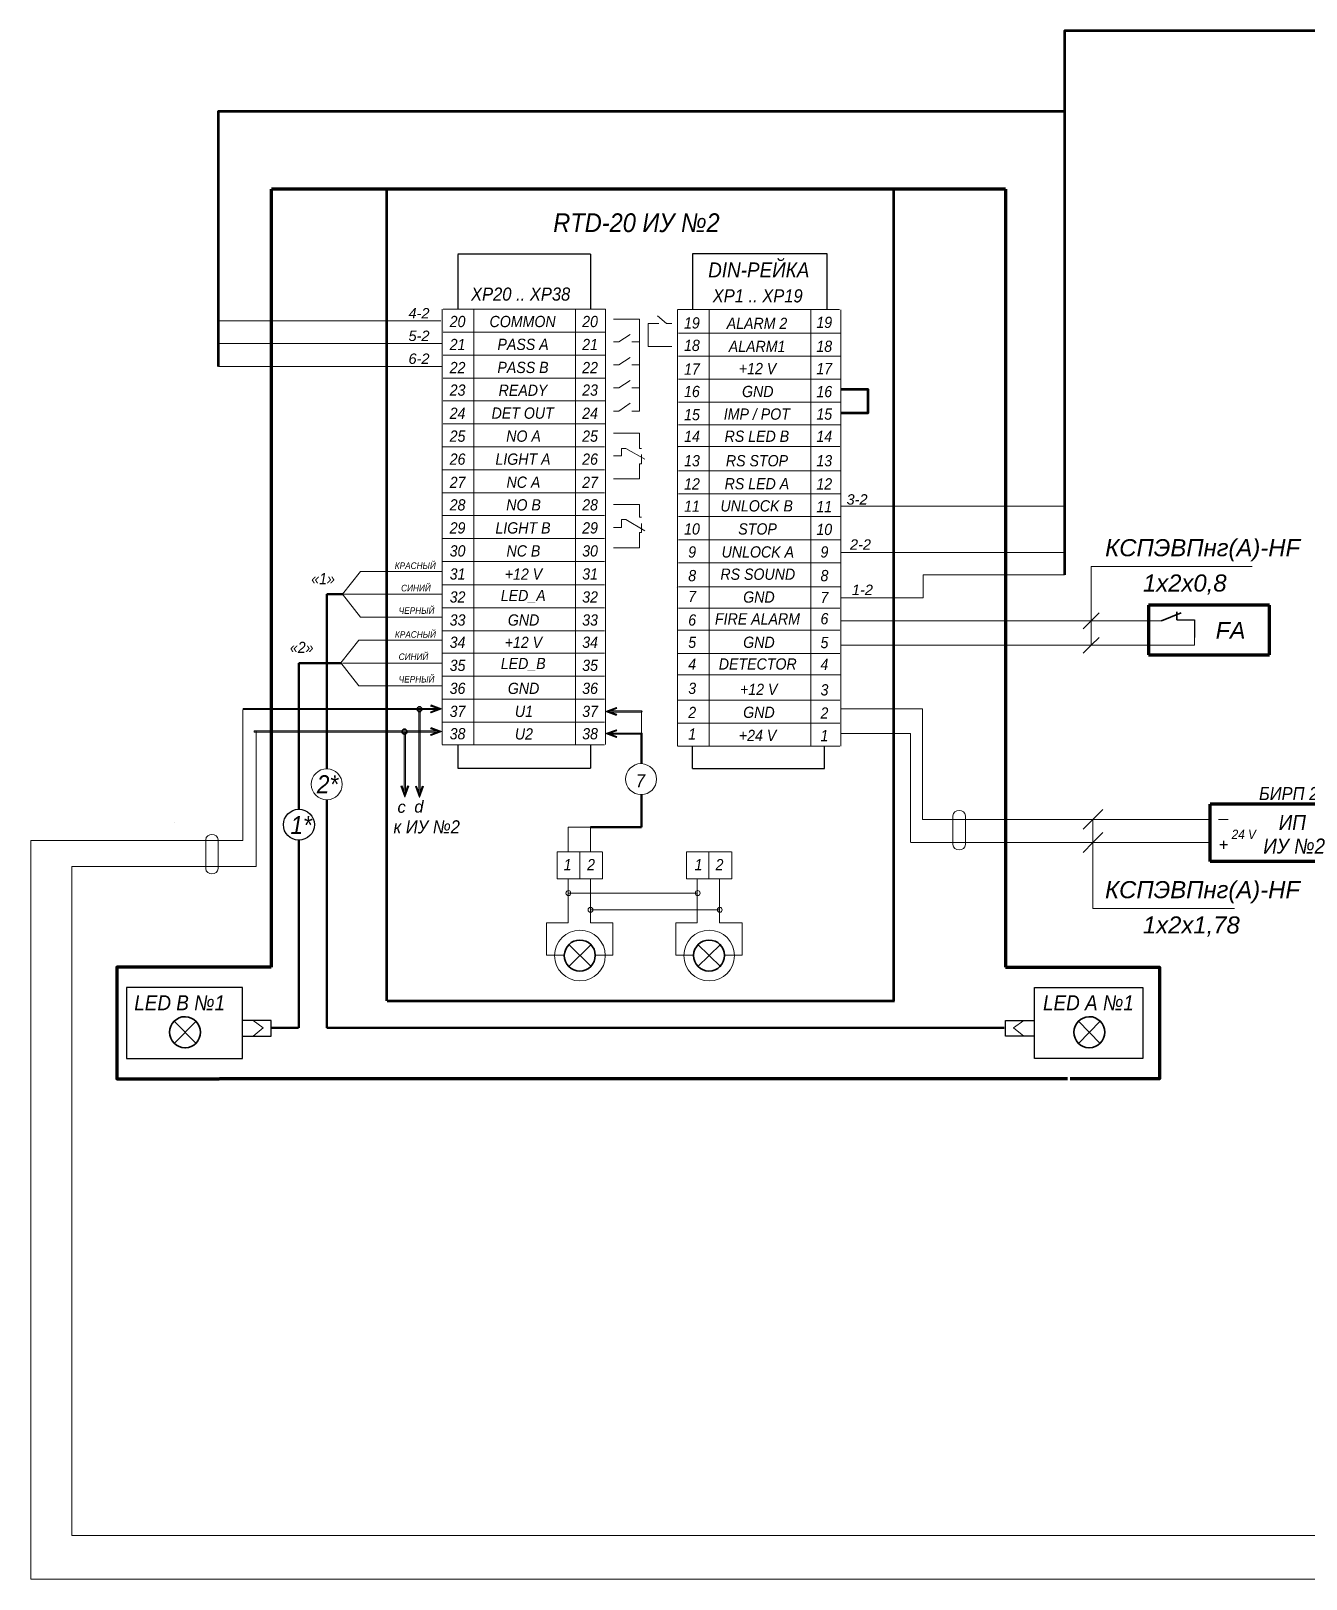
# Model space of a CAD drawing. Header units: millimetres. Extents: x -197802 to 287448, y -91833 to 169529.
# Drawn here: x 204442 to 226324, y 94021 to 120591 of the extents above; entities that cross this region are included whole.
import ezdxf

# ---------------------------------------------------------------- set-up
doc = ezdxf.new("R2010")
doc.units = ezdxf.units.MM
doc.layers.add('СКУД', color=7, linetype='Continuous')
doc.layers.add('Слой 1', color=7, linetype='Continuous')
doc.styles.add('79', font='ariali.ttf', dxfattribs={"height": 1})
doc.styles.get("Standard").update_dxf_attribs({"font": 'arial.ttf'})

# ---------------------------------------------------------------- blocks, each defined once
blk = doc.blocks.new('block 13')
at = {"layer": 'Слой 1', "color": 7, "insert": (79.29, -144.61), "char_height": 1.8658, "attachment_point": 7}
blk.add_mtext('\\fArial|b0|i1|c0|p34;\\W0.900001;XP20 .. XP38', dxfattribs=at)
blk = doc.blocks.new('block 15')
at = {"layer": 'Слой 1'}
h = blk.add_hatch(color=7, dxfattribs=at)
h.dxf.hatch_style = 2
h.paths.add_polyline_path([(99.9, -202.34), (99.96, -202.5), (98.88, -202.9), (99.96, -203.29), (99.9, -203.46), (98.36, -202.9)])
at = {"layer": 'Слой 1', "lineweight": 0}
blk.add_lwpolyline([(99.9, -202.34), (99.96, -202.5), (98.88, -202.9), (99.96, -203.29), (99.9, -203.46), (98.36, -202.9), (99.9, -202.34)], dxfattribs=at)
blk = doc.blocks.new('block 14')
at = {"layer": 'Слой 1'}
h = blk.add_hatch(color=7, dxfattribs=at)
h.dxf.hatch_style = 2
edge = h.paths.add_edge_path()
edge.add_spline(control_points=[(103.48, -202.98), (103.48, -202.98), (98.86, -202.98), (98.86, -202.98), (98.81, -202.98), (98.77, -202.94), (98.77, -202.9), (98.77, -202.85), (98.81, -202.81), (98.86, -202.81), (98.86, -202.81), (103.48, -202.81), (103.48, -202.81), (103.53, -202.81), (103.56, -202.85), (103.56, -202.9), (103.56, -202.94), (103.53, -202.98), (103.48, -202.98)], knot_values=[0, 0, 0, 0, 1, 1, 1, 2, 2, 2, 3, 3, 3, 4, 4, 4, 5, 5, 5, 6, 6, 6, 6], degree=3, periodic=0)
at = {"layer": 'Слой 1', "lineweight": 0}
blk.add_open_spline([(103.48, -202.98), (103.48, -202.98), (98.86, -202.98), (98.86, -202.98), (98.81, -202.98), (98.77, -202.94), (98.77, -202.9), (98.77, -202.85), (98.81, -202.81), (98.86, -202.81), (98.86, -202.81), (103.48, -202.81), (103.48, -202.81), (103.53, -202.81), (103.56, -202.85), (103.56, -202.9), (103.56, -202.94), (103.53, -202.98), (103.48, -202.98)], degree=3, knots=[0, 0, 0, 0, 1, 1, 1, 2, 2, 2, 3, 3, 3, 4, 4, 4, 5, 5, 5, 6, 6, 6, 6], dxfattribs=at)
at = {"layer": 'Слой 1'}
blk.add_blockref('block 15', (0, 0), dxfattribs=at)
blk = doc.blocks.new('block 17')
at = {"layer": 'Слой 1'}
h = blk.add_hatch(color=7, dxfattribs=at)
h.dxf.hatch_style = 2
h.paths.add_polyline_path([(99.9, -205.49), (99.96, -205.66), (98.88, -206.05), (99.96, -206.45), (99.9, -206.61), (98.36, -206.05)])
at = {"layer": 'Слой 1', "lineweight": 0}
blk.add_lwpolyline([(99.9, -205.49), (99.96, -205.66), (98.88, -206.05), (99.96, -206.45), (99.9, -206.61), (98.36, -206.05), (99.9, -205.49)], dxfattribs=at)
blk = doc.blocks.new('block 16')
at = {"layer": 'Слой 1'}
h = blk.add_hatch(color=7, dxfattribs=at)
h.dxf.hatch_style = 2
edge = h.paths.add_edge_path()
edge.add_spline(control_points=[(103.48, -206.14), (103.48, -206.14), (98.86, -206.14), (98.86, -206.14), (98.81, -206.14), (98.77, -206.1), (98.77, -206.05), (98.77, -206), (98.81, -205.96), (98.86, -205.96), (98.86, -205.96), (103.48, -205.96), (103.48, -205.96), (103.53, -205.96), (103.56, -206), (103.56, -206.05), (103.56, -206.1), (103.53, -206.14), (103.48, -206.14)], knot_values=[0, 0, 0, 0, 1, 1, 1, 2, 2, 2, 3, 3, 3, 4, 4, 4, 5, 5, 5, 6, 6, 6, 6], degree=3, periodic=0)
at = {"layer": 'Слой 1', "lineweight": 0}
blk.add_open_spline([(103.48, -206.14), (103.48, -206.14), (98.86, -206.14), (98.86, -206.14), (98.81, -206.14), (98.77, -206.1), (98.77, -206.05), (98.77, -206), (98.81, -205.96), (98.86, -205.96), (98.86, -205.96), (103.48, -205.96), (103.48, -205.96), (103.53, -205.96), (103.56, -206), (103.56, -206.05), (103.56, -206.1), (103.53, -206.14), (103.48, -206.14)], degree=3, knots=[0, 0, 0, 0, 1, 1, 1, 2, 2, 2, 3, 3, 3, 4, 4, 4, 5, 5, 5, 6, 6, 6, 6], dxfattribs=at)
at = {"layer": 'Слой 1'}
blk.add_blockref('block 17', (0, 0), dxfattribs=at)
blk = doc.blocks.new('block 19')
at = {"layer": 'Слой 1'}
h = blk.add_hatch(color=7, dxfattribs=at)
h.dxf.hatch_style = 2
h.paths.add_polyline_path([(73.61, -203.1), (73.55, -202.94), (74.64, -202.54), (73.55, -202.15), (73.61, -201.98), (75.16, -202.54)])
at = {"layer": 'Слой 1', "lineweight": 0}
blk.add_lwpolyline([(73.61, -203.1), (73.55, -202.94), (74.64, -202.54), (73.55, -202.15), (73.61, -201.98), (75.16, -202.54), (73.61, -203.1)], dxfattribs=at)
blk = doc.blocks.new('block 18')
at = {"layer": 'Слой 1'}
h = blk.add_hatch(color=7, dxfattribs=at)
h.dxf.hatch_style = 2
edge = h.paths.add_edge_path()
edge.add_spline(control_points=[(74.66, -202.63), (74.66, -202.63), (47.05, -202.63), (47.05, -202.63), (47, -202.63), (46.96, -202.59), (46.96, -202.54), (46.96, -202.5), (47, -202.46), (47.05, -202.46), (47.05, -202.46), (74.66, -202.46), (74.66, -202.46), (74.71, -202.46), (74.75, -202.5), (74.75, -202.54), (74.75, -202.59), (74.71, -202.63), (74.66, -202.63)], knot_values=[0, 0, 0, 0, 1, 1, 1, 2, 2, 2, 3, 3, 3, 4, 4, 4, 5, 5, 5, 6, 6, 6, 6], degree=3, periodic=0)
at = {"layer": 'Слой 1', "lineweight": 0}
blk.add_open_spline([(74.66, -202.63), (74.66, -202.63), (47.05, -202.63), (47.05, -202.63), (47, -202.63), (46.96, -202.59), (46.96, -202.54), (46.96, -202.5), (47, -202.46), (47.05, -202.46), (47.05, -202.46), (74.66, -202.46), (74.66, -202.46), (74.71, -202.46), (74.75, -202.5), (74.75, -202.54), (74.75, -202.59), (74.71, -202.63), (74.66, -202.63)], degree=3, knots=[0, 0, 0, 0, 1, 1, 1, 2, 2, 2, 3, 3, 3, 4, 4, 4, 5, 5, 5, 6, 6, 6, 6], dxfattribs=at)
at = {"layer": 'Слой 1'}
blk.add_blockref('block 19', (0, 0), dxfattribs=at)
blk = doc.blocks.new('block 21')
at = {"layer": 'Слой 1'}
h = blk.add_hatch(color=7, dxfattribs=at)
h.dxf.hatch_style = 2
h.paths.add_polyline_path([(73.61, -205.2), (73.55, -205.37), (74.64, -205.76), (73.55, -206.16), (73.61, -206.32), (75.16, -205.76)])
at = {"layer": 'Слой 1', "lineweight": 0}
blk.add_lwpolyline([(73.61, -205.2), (73.55, -205.37), (74.64, -205.76), (73.55, -206.16), (73.61, -206.32), (75.16, -205.76), (73.61, -205.2)], dxfattribs=at)
blk = doc.blocks.new('block 20')
at = {"layer": 'Слой 1'}
h = blk.add_hatch(color=7, dxfattribs=at)
h.dxf.hatch_style = 2
edge = h.paths.add_edge_path()
edge.add_spline(control_points=[(74.66, -205.85), (74.66, -205.85), (48.57, -205.85), (48.57, -205.85), (48.52, -205.85), (48.49, -205.81), (48.49, -205.76), (48.49, -205.71), (48.52, -205.67), (48.57, -205.67), (48.57, -205.67), (74.66, -205.67), (74.66, -205.67), (74.71, -205.67), (74.75, -205.71), (74.75, -205.76), (74.75, -205.81), (74.71, -205.85), (74.66, -205.85)], knot_values=[0, 0, 0, 0, 1, 1, 1, 2, 2, 2, 3, 3, 3, 4, 4, 4, 5, 5, 5, 6, 6, 6, 6], degree=3, periodic=0)
at = {"layer": 'Слой 1', "lineweight": 0}
blk.add_open_spline([(74.66, -205.85), (74.66, -205.85), (48.57, -205.85), (48.57, -205.85), (48.52, -205.85), (48.49, -205.81), (48.49, -205.76), (48.49, -205.71), (48.52, -205.67), (48.57, -205.67), (48.57, -205.67), (74.66, -205.67), (74.66, -205.67), (74.71, -205.67), (74.75, -205.71), (74.75, -205.76), (74.75, -205.81), (74.71, -205.85), (74.66, -205.85)], degree=3, knots=[0, 0, 0, 0, 1, 1, 1, 2, 2, 2, 3, 3, 3, 4, 4, 4, 5, 5, 5, 6, 6, 6, 6], dxfattribs=at)
at = {"layer": 'Слой 1'}
blk.add_blockref('block 21', (0, 0), dxfattribs=at)
blk = doc.blocks.new('block 28')
at = {"layer": 'Слой 1', "color": 7, "lineweight": 18}
for points in [[(75.2, -207.61), (75.2, -145.78)], [(79.69, -207.61), (79.69, -145.78)]]:
    blk.add_lwpolyline(points, dxfattribs=at)
blk = doc.blocks.new('block 26')
at = {"layer": 'Слой 1'}
blk.add_blockref('block 28', (0, 0), dxfattribs=at)
blk = doc.blocks.new('block 31')
at = {"layer": 'Слой 1', "color": 7, "lineweight": 18}
for points in [[(108.59, -145.88), (108.59, -207.81)], [(113.09, -145.88), (113.09, -207.81)], [(131.66, -207.81), (113.09, -207.81), (108.64, -207.81)]]:
    blk.add_lwpolyline(points, dxfattribs=at)
blk = doc.blocks.new('block 29')
at = {"layer": 'Слой 1'}
blk.add_blockref('block 31', (0, 0), dxfattribs=at)
blk = doc.blocks.new('block 68')
at = {"layer": 'Слой 1'}
h = blk.add_hatch(color=7, dxfattribs=at)
h.dxf.hatch_style = 2
h.paths.add_polyline_path([(69.34, -213.51), (69.5, -213.45), (69.9, -214.53), (70.29, -213.45), (70.46, -213.51), (69.9, -215.05)])
at = {"layer": 'Слой 1', "lineweight": 0}
blk.add_lwpolyline([(69.34, -213.51), (69.5, -213.45), (69.9, -214.53), (70.29, -213.45), (70.46, -213.51), (69.9, -215.05), (69.34, -213.51)], dxfattribs=at)
blk = doc.blocks.new('block 67')
at = {"layer": 'Слой 1'}
h = blk.add_hatch(color=7, dxfattribs=at)
h.dxf.hatch_style = 2
edge = h.paths.add_edge_path()
edge.add_spline(control_points=[(69.9, -214.64), (69.85, -214.64), (69.81, -214.6), (69.81, -214.55), (69.81, -214.55), (69.81, -205.92), (69.81, -205.92), (69.81, -205.87), (69.85, -205.83), (69.9, -205.83), (69.95, -205.83), (69.99, -205.87), (69.99, -205.92), (69.99, -205.92), (69.99, -214.55), (69.99, -214.55), (69.99, -214.6), (69.95, -214.64), (69.9, -214.64)], knot_values=[0, 0, 0, 0, 1, 1, 1, 2, 2, 2, 3, 3, 3, 4, 4, 4, 5, 5, 5, 6, 6, 6, 6], degree=3, periodic=0)
at = {"layer": 'Слой 1', "lineweight": 0}
blk.add_open_spline([(69.9, -214.64), (69.85, -214.64), (69.81, -214.6), (69.81, -214.55), (69.81, -214.55), (69.81, -205.92), (69.81, -205.92), (69.81, -205.87), (69.85, -205.83), (69.9, -205.83), (69.95, -205.83), (69.99, -205.87), (69.99, -205.92), (69.99, -205.92), (69.99, -214.55), (69.99, -214.55), (69.99, -214.6), (69.95, -214.64), (69.9, -214.64)], degree=3, knots=[0, 0, 0, 0, 1, 1, 1, 2, 2, 2, 3, 3, 3, 4, 4, 4, 5, 5, 5, 6, 6, 6, 6], dxfattribs=at)
at = {"layer": 'Слой 1'}
blk.add_blockref('block 68', (0, 0), dxfattribs=at)
blk = doc.blocks.new('block 70')
at = {"layer": 'Слой 1'}
h = blk.add_hatch(color=7, dxfattribs=at)
h.dxf.hatch_style = 2
h.paths.add_polyline_path([(71.41, -213.57), (71.57, -213.5), (71.97, -214.59), (72.36, -213.5), (72.53, -213.57), (71.97, -215.11)])
at = {"layer": 'Слой 1', "lineweight": 0}
blk.add_lwpolyline([(71.41, -213.57), (71.57, -213.5), (71.97, -214.59), (72.36, -213.5), (72.53, -213.57), (71.97, -215.11), (71.41, -213.57)], dxfattribs=at)
blk = doc.blocks.new('block 69')
at = {"layer": 'Слой 1'}
h = blk.add_hatch(color=7, dxfattribs=at)
h.dxf.hatch_style = 2
edge = h.paths.add_edge_path()
edge.add_spline(control_points=[(71.97, -214.7), (71.92, -214.7), (71.88, -214.66), (71.88, -214.61), (71.88, -214.61), (71.88, -202.58), (71.88, -202.58), (71.88, -202.53), (71.92, -202.49), (71.97, -202.49), (72.02, -202.49), (72.05, -202.53), (72.05, -202.58), (72.05, -202.58), (72.05, -214.61), (72.05, -214.61), (72.05, -214.66), (72.02, -214.7), (71.97, -214.7)], knot_values=[0, 0, 0, 0, 1, 1, 1, 2, 2, 2, 3, 3, 3, 4, 4, 4, 5, 5, 5, 6, 6, 6, 6], degree=3, periodic=0)
at = {"layer": 'Слой 1', "lineweight": 0}
blk.add_open_spline([(71.97, -214.7), (71.92, -214.7), (71.88, -214.66), (71.88, -214.61), (71.88, -214.61), (71.88, -202.58), (71.88, -202.58), (71.88, -202.53), (71.92, -202.49), (71.97, -202.49), (72.02, -202.49), (72.05, -202.53), (72.05, -202.58), (72.05, -202.58), (72.05, -214.61), (72.05, -214.61), (72.05, -214.66), (72.02, -214.7), (71.97, -214.7)], degree=3, knots=[0, 0, 0, 0, 1, 1, 1, 2, 2, 2, 3, 3, 3, 4, 4, 4, 5, 5, 5, 6, 6, 6, 6], dxfattribs=at)
at = {"layer": 'Слой 1'}
blk.add_blockref('block 70', (0, 0), dxfattribs=at)

msp = doc.modelspace()

# ---------------------------------------------------------------- linework, layer by layer
at = {"layer": 'СКУД', "color": 18, "lineweight": 18, "true_color": 0x000000}
for p, q in [((222637, 111397), (222637, 110047)), ((222637, 111397), (225402, 111397)), ((222772, 110604), (222637, 110468)), ((222637, 110468), (222501, 110332)), ((222637, 110048), (222501, 109912)), ((222773, 110183), (222637, 110048)), ((222837, 107229), (222668, 107059)), ((222668, 107059), (222498, 106890)), ((222837, 106832), (222668, 106662)), ((222668, 106662), (222498, 106492)), ((223282, 105528), (222668, 105528)), ((223813, 105528), (223282, 105528)), ((225098, 105528), (223813, 105528))]:
    msp.add_line(p, q, dxfattribs=at)
at = {"layer": 'СКУД', "color": 7, "lineweight": 15}
for p, q in [((218338, 110468), (223620, 110468)), ((223620, 110047), (218338, 110047))]:
    msp.add_line(p, q, dxfattribs=at)
at = {"layer": 'СКУД', "color": 7, "lineweight": 18}
for p, q in [((223470, 110468), (223841, 110468)), ((223141, 110047), (224409, 110047)), ((224409, 110047), (224409, 110180))]:
    msp.add_line(p, q, dxfattribs=at)
at = {"layer": 'СКУД', "lineweight": 53}
for points in [[(279975, 120591), (222179, 120591), (222179, 111254)], [(207660, 114833), (207660, 119214), (222179, 119214)]]:
    msp.add_lwpolyline(points, dxfattribs=at)
at = {"layer": 'СКУД', "color": 1, "lineweight": 18}
for points in [[(208078, 108943), (208078, 106698)], [(218340, 108955), (219743, 108955)], [(219743, 107059), (219743, 108955)], [(219743, 107059), (224680, 107059)], [(207120, 106697), (204442, 106697), (204442, 94021), (262309, 94021), (262310, 95676)], [(206897, 106697), (208078, 106697)]]:
    msp.add_lwpolyline(points, dxfattribs=at)
at = {"layer": 'СКУД', "color": 241, "lineweight": 18, "true_color": 0xf7abae}
for points in [[(208308, 108586), (208308, 106249)], [(218340, 108535), (219535, 108535)], [(219535, 106671), (219535, 108535)], [(219535, 106662), (224680, 106662)], [(206936, 106249), (205143, 106249), (205143, 94769), (262747, 94769), (262748, 96304)], [(206897, 106249), (208308, 106249)]]:
    msp.add_lwpolyline(points, dxfattribs=at)
at = {"layer": 'СКУД', "color": 18, "lineweight": 18, "true_color": 0x000000}
msp.add_lwpolyline([(222668, 105528), (222668, 107059)], dxfattribs=at)
at = {"layer": 'СКУД', "color": 7, "lineweight": 70}
for points in [[(223621, 110736), (223621, 110736), (223621, 109885), (223621, 109885)], [(225700, 110736), (225700, 110736), (223621, 110736), (223621, 110736)], [(225700, 109885), (225700, 109885), (225700, 110736), (225700, 110736)], [(223621, 109885), (223621, 109885), (225700, 109885), (225700, 109885)]]:
    msp.add_open_spline(points, degree=3, dxfattribs=at)
at = {"layer": 'СКУД', "color": 7, "lineweight": 35}
for points in [[(224183, 110606), (224183, 110606), (223841, 110468), (223841, 110468)], [(224105, 110485), (224105, 110485), (224105, 110620), (224105, 110620)]]:
    msp.add_open_spline(points, degree=3, dxfattribs=at)
at = {"layer": 'СКУД', "color": 7, "lineweight": 25}
for points in [[(224105, 110485), (224105, 110485), (224409, 110485), (224409, 110485)], [(224409, 110485), (224409, 110485), (224409, 110280), (224409, 110180)]]:
    msp.add_open_spline(points, degree=3, dxfattribs=at)
at = {"layer": 'Слой 1', "color": 7, "lineweight": 18}
for p, q in [((218338, 112434), (222179, 112434)), ((218338, 111638), (222179, 111638)), ((219754, 111254), (222179, 111254)), ((219754, 110863), (219754, 111254)), ((219754, 110863), (218338, 110863))]:
    msp.add_line(p, q, dxfattribs=at)
at = {"layer": 'Слой 1', "color": 7, "lineweight": 70}
for points in [[(208572, 104521), (208572, 117873)], [(221169, 117873), (208572, 117873)], [(221169, 117873), (221169, 104521)], [(224680, 106334), (224680, 107323)], [(227254, 107323), (224680, 107323)], [(227254, 106334), (224680, 106334)], [(208566, 104521), (205913, 104521), (205913, 102606), (207670, 102606)], [(221167, 104521), (221167, 104521)], [(221167, 104521), (223808, 104521), (223808, 102606), (222276, 102606)], [(222233, 102606), (207678, 102606)], [(222233, 102606), (222233, 102606)]]:
    msp.add_lwpolyline(points, dxfattribs=at)
at = {"layer": 'Слой 1', "color": 7, "lineweight": 53}
for points in [[(210548, 103943), (210548, 117873)], [(219250, 103943), (219250, 117873)], [(218338, 114443), (218806, 114443), (218806, 114034), (218338, 114034)], [(210554, 103943), (219262, 103943)]]:
    msp.add_lwpolyline(points, dxfattribs=at)
at = {"layer": 'Слой 1', "color": 7, "lineweight": 25}
for points in [[(214045, 116761), (211770, 116761)], [(211770, 116756), (211770, 115817)], [(214045, 116763), (214045, 115821)], [(218106, 116766), (215793, 116766)], [(215793, 116766), (215793, 115808)], [(218106, 115808), (218106, 116766)], [(211770, 108340), (211770, 107936)], [(214045, 108340), (214045, 107936)], [(215793, 107932), (215793, 108318)], [(218063, 107930), (218063, 108318)], [(211770, 107936), (214045, 107936)], [(215793, 107930), (218063, 107930)], [(208566, 104521), (208566, 104521)], [(221144, 104526), (221144, 104526)], [(206082, 104175), (206082, 102954)], [(208071, 104175), (206082, 104175)], [(208071, 102954), (208071, 104175)], [(221662, 102954), (221662, 104175)], [(221662, 104175), (223523, 104175)], [(223523, 104175), (223523, 102954)], [(208566, 103610), (208071, 103610)], [(208566, 103341), (208566, 103610)], [(221167, 103341), (221167, 103610)], [(221167, 103610), (221662, 103610)], [(208071, 103341), (208566, 103341)], [(221662, 103341), (221167, 103341)], [(206082, 102954), (208071, 102954)], [(223523, 102954), (221662, 102954)]]:
    msp.add_lwpolyline(points, dxfattribs=at)
at = {"layer": 'Слой 1', "color": 7, "lineweight": 18}
for points in [[(211474, 115615), (207660, 115615)], [(214300, 115818), (211518, 115818)], [(213788, 108342), (213788, 115818)], [(214300, 115818), (214300, 108342)], [(215538, 115808), (218320, 115808)], [(217826, 115806), (217826, 108318)], [(218338, 108318), (218338, 115806)], [(211518, 115423), (214300, 115423)], [(215555, 115405), (218338, 115405)], [(211506, 115226), (207660, 115226)], [(211494, 114833), (207660, 114833)], [(211518, 115027), (214300, 115027)], [(215555, 115010), (218338, 115010)], [(211518, 114632), (214300, 114632)], [(215555, 114614), (218338, 114614)], [(214300, 114243), (211518, 114243)], [(215555, 114219), (218338, 114219)], [(214300, 113848), (211518, 113848)], [(215555, 113830), (218338, 113830)], [(215538, 113457), (218321, 113457)], [(214283, 113453), (211501, 113453)], [(215555, 113435), (215555, 113435)], [(218338, 113435), (218338, 113435)], [(211501, 113057), (214283, 113057)], [(218338, 113040), (215555, 113040)], [(214283, 112662), (211501, 112662)], [(218338, 112644), (215555, 112644)], [(211501, 112273), (214283, 112273)], [(218338, 112255), (215555, 112255)], [(214283, 111878), (211501, 111878)], [(215555, 111860), (218338, 111860)], [(211501, 111483), (214283, 111483)], [(215555, 111465), (218338, 111465)], [(210098, 111313), (209788, 110924)], [(210098, 111315), (211495, 111315)], [(214283, 111087), (211501, 111087)], [(210098, 110529), (209788, 110924)], [(209788, 110924), (211494, 110924)], [(215555, 111050), (218338, 111050)], [(214283, 110692), (211501, 110692)], [(215555, 110686), (218323, 110686)], [(210098, 110530), (211494, 110530)], [(211501, 110296), (214283, 110296)], [(218326, 110306), (215541, 110306)], [(210070, 110133), (209760, 109744)], [(210070, 110135), (211494, 110135)], [(210070, 109349), (209760, 109744)], [(209788, 109741), (211494, 109741)], [(211501, 109914), (214283, 109914)], [(218326, 109909), (215541, 109909)], [(214283, 109519), (211501, 109519)], [(218340, 109538), (215538, 109538)], [(211494, 109351), (210070, 109351)], [(214283, 109124), (211501, 109124)], [(215544, 109108), (218326, 109108)], [(211501, 108729), (214283, 108729)], [(214919, 108912), (214919, 108531)], [(218326, 108713), (215544, 108713)], [(211501, 108340), (214283, 108340)], [(213660, 106928), (213660, 106502)], [(214043, 106928), (213660, 106928)], [(214043, 106928), (214043, 106509)], [(224989, 107059), (224823, 107059)], [(213475, 106502), (213475, 106037)], [(213475, 106502), (214246, 106502)], [(213860, 106502), (213860, 106037)], [(214253, 106502), (214253, 106037)], [(215693, 106502), (215693, 106037)], [(215693, 106502), (216464, 106502)], [(216078, 106502), (216078, 106037)], [(216471, 106502), (216471, 106037)], [(213475, 106036), (214253, 106036)], [(213660, 106037), (213660, 105284)], [(214043, 106037), (214043, 105284)], [(215693, 106036), (216471, 106036)], [(215877, 106037), (215877, 105284)], [(216261, 106037), (216261, 105284)], [(213660, 105795), (215883, 105795)], [(214045, 105506), (216261, 105506)], [(213292, 105283), (213292, 104728)], [(213660, 105283), (213292, 105283)], [(214428, 105283), (214043, 105283)], [(214428, 105284), (214428, 104728)], [(215510, 105283), (215510, 104728)], [(215877, 105283), (215510, 105283)], [(216646, 105283), (216261, 105283)], [(216646, 105284), (216646, 104728)], [(213594, 104728), (213292, 104728)], [(214428, 104728), (214126, 104728)], [(215812, 104728), (215510, 104728)], [(216646, 104728), (216344, 104728)]]:
    msp.add_lwpolyline(points, dxfattribs=at)
at = {"layer": 'Слой 1', "color": 7, "lineweight": 9}
for points in [[(214887, 115643), (214437, 115643)], [(214886, 115254), (214886, 115643)], [(215194, 115701), (215346, 115572)], [(214727, 115384), (214532, 115254)], [(215034, 115572), (215034, 115176)], [(215034, 115572), (215215, 115572)], [(215168, 115572), (215034, 115572)], [(215441, 115572), (215346, 115572)], [(215441, 115572), (215355, 115572)], [(214523, 115254), (214437, 115254)], [(214437, 115254), (214532, 115254)], [(214753, 115254), (214887, 115254)], [(214791, 115254), (214887, 115254)], [(214886, 114859), (214886, 115254)], [(215441, 115176), (215034, 115176)], [(214523, 114859), (214437, 114859)], [(214437, 114859), (214532, 114859)], [(214727, 114989), (214532, 114859)], [(214753, 114859), (214887, 114859)], [(214791, 114859), (214887, 114859)], [(214886, 114464), (214886, 114859)], [(214727, 114593), (214532, 114464)], [(214523, 114464), (214437, 114464)], [(214437, 114464), (214532, 114464)], [(214753, 114464), (214887, 114464)], [(214791, 114464), (214887, 114464)], [(214886, 114068), (214886, 114464)], [(214523, 114068), (214437, 114068)], [(214437, 114068), (214532, 114068)], [(214727, 114204), (214532, 114068)], [(214753, 114068), (214887, 114068)], [(214791, 114068), (214887, 114068)], [(214887, 113686), (214437, 113686)], [(214886, 113426), (214886, 113686)], [(214575, 113297), (214437, 113297)], [(214575, 113427), (214575, 113297)], [(214653, 113427), (214575, 113427)], [(214575, 113426), (214653, 113426)], [(214979, 113239), (214653, 113427)], [(214921, 113427), (214887, 113427)], [(214887, 113426), (214921, 113426)], [(214921, 113161), (214921, 113323)], [(214887, 113161), (214887, 112902)], [(214887, 113161), (214921, 113161)], [(214921, 113161), (214887, 113161)], [(214887, 112902), (214437, 112902)], [(214887, 112464), (214437, 112464)], [(214886, 112247), (214886, 112464)], [(214575, 112204), (214575, 112068)], [(214575, 112204), (214653, 112204)], [(214575, 112204), (214653, 112204)], [(214979, 112010), (214653, 112204)], [(214887, 112247), (214921, 112247)], [(214887, 112247), (214921, 112247)], [(214921, 112137), (214921, 111981)], [(214575, 112068), (214437, 112068)], [(214886, 111981), (214886, 111722)], [(214887, 111981), (214921, 111981)], [(214887, 111981), (214921, 111981)], [(214887, 111722), (214437, 111722)], [(220265, 106629), (220265, 107121)], [(220478, 106629), (220478, 107121)], [(207441, 106709), (207441, 106217)], [(207654, 106709), (207654, 106217)]]:
    msp.add_lwpolyline(points, dxfattribs=at)
at = {"layer": 'Слой 1', "color": 7, "lineweight": 20}
for points in [[(211499, 115476), (211499, 115476)], [(211515, 115451), (211515, 115451)], [(211499, 115080), (211499, 115080)], [(211499, 114685), (211499, 114685)], [(211499, 114685), (211499, 114685)], [(211499, 113901), (211499, 113901)], [(211499, 113505), (211499, 113505)], [(215537, 112629), (215537, 112629)], [(215537, 112240), (215537, 112240)], [(215537, 111449), (215537, 111449)], [(215516, 111047), (215516, 111047)], [(215537, 111047), (215537, 111047)], [(215540, 109089), (215540, 109089)], [(206904, 107010), (206904, 107010)], [(208427, 103479), (208253, 103610)], [(208253, 103341), (208427, 103479)], [(221480, 103610), (221306, 103479)], [(221306, 103479), (221480, 103341)]]:
    msp.add_lwpolyline(points, dxfattribs=at)
at = {"layer": 'Слой 1', "color": 7, "lineweight": 50}
for points in [[(209788, 110926), (209518, 110926)], [(209521, 107929), (209521, 110926)], [(209040, 109743), (209760, 109743)], [(209040, 107235), (209040, 109743)], [(214919, 108016), (214919, 108531)], [(209518, 107397), (209518, 103479)], [(214919, 107485), (214919, 106928)], [(214043, 106928), (214919, 106928)], [(209040, 106703), (209040, 103480)], [(209031, 103479), (208566, 103479)], [(209518, 103479), (221144, 103479)]]:
    msp.add_lwpolyline(points, dxfattribs=at)
at = {"layer": 'Слой 1', "color": 7, "lineweight": 35}
for points in [[(214061, 104527), (213666, 104916)], [(214061, 104916), (213666, 104527)], [(216279, 104527), (215883, 104916)], [(216279, 104916), (215883, 104527)], [(206891, 103206), (207280, 103601)], [(207280, 103206), (206891, 103601)], [(222799, 103206), (222411, 103601)], [(222411, 103206), (222799, 103601)]]:
    msp.add_lwpolyline(points, dxfattribs=at)
at = {"layer": 'Слой 1', "color": 7, "lineweight": 40}
msp.add_lwpolyline([(219262, 103943), (219262, 103943)], dxfattribs=at)
at = {"layer": 'Слой 1', "color": 7, "lineweight": 35}
for points, knots in [([(211151, 108950), (211151, 108926), (211132, 108907), (211109, 108907), (211086, 108907), (211067, 108926), (211067, 108950), (211067, 108974), (211086, 108993), (211109, 108993), (211132, 108993), (211151, 108974), (211151, 108950)], [0, 0, 0, 0, 1, 1, 1, 2, 2, 2, 3, 3, 3, 4, 4, 4, 4]), ([(210895, 108566), (210895, 108543), (210876, 108523), (210853, 108523), (210830, 108523), (210811, 108543), (210811, 108566), (210811, 108590), (210830, 108609), (210853, 108609), (210876, 108609), (210895, 108590), (210895, 108566)], [0, 0, 0, 0, 1, 1, 1, 2, 2, 2, 3, 3, 3, 4, 4, 4, 4]), ([(213594, 104728), (213601, 104871), (213717, 104988), (213860, 104988), (214009, 104988), (214126, 104871), (214126, 104728)], [0, 0, 0, 0, 1, 1, 1, 2, 2, 2, 2]), ([(215812, 104728), (215819, 104871), (215935, 104988), (216078, 104988), (216227, 104988), (216344, 104871), (216344, 104728)], [0, 0, 0, 0, 1, 1, 1, 2, 2, 2, 2]), ([(213860, 104456), (213717, 104456), (213594, 104579), (213594, 104722), (213594, 104722), (213594, 104728), (213594, 104728)], [0, 0, 0, 0, 1, 1, 1, 2, 2, 2, 2]), ([(214126, 104728), (214126, 104728), (214126, 104722), (214126, 104722), (214126, 104579), (214009, 104456), (213860, 104456)], [0, 0, 0, 0, 1, 1, 1, 2, 2, 2, 2]), ([(216078, 104456), (215935, 104456), (215812, 104579), (215812, 104722), (215812, 104722), (215812, 104728), (215812, 104728)], [0, 0, 0, 0, 1, 1, 1, 2, 2, 2, 2]), ([(216344, 104728), (216344, 104728), (216344, 104722), (216344, 104722), (216344, 104579), (216227, 104456), (216078, 104456)], [0, 0, 0, 0, 1, 1, 1, 2, 2, 2, 2]), ([(207092, 103141), (207092, 103141), (207085, 103141), (207085, 103141), (206943, 103141), (206820, 103258), (206820, 103407), (206820, 103550), (206943, 103673), (207085, 103673), (207085, 103673), (207092, 103673), (207092, 103673)], [0, 0, 0, 0, 1, 1, 1, 2, 2, 2, 3, 3, 3, 4, 4, 4, 4]), ([(207092, 103673), (207235, 103666), (207351, 103550), (207351, 103407), (207351, 103258), (207235, 103141), (207092, 103141)], [0, 0, 0, 0, 1, 1, 1, 2, 2, 2, 2]), ([(222598, 103673), (222456, 103666), (222339, 103550), (222339, 103407), (222339, 103258), (222456, 103141), (222598, 103141)], [0, 0, 0, 0, 1, 1, 1, 2, 2, 2, 2]), ([(222598, 103141), (222598, 103141), (222605, 103141), (222605, 103141), (222748, 103141), (222871, 103258), (222871, 103407), (222871, 103550), (222748, 103673), (222605, 103673), (222605, 103673), (222598, 103673), (222598, 103673)], [0, 0, 0, 0, 1, 1, 1, 2, 2, 2, 3, 3, 3, 4, 4, 4, 4])]:
    msp.add_open_spline(points, degree=3, knots=knots, dxfattribs=at)
at = {"layer": 'Слой 1', "color": 7, "lineweight": 20}
for points, knots in [([(209524, 107929), (209524, 107929), (209518, 107929), (209518, 107929), (209375, 107929), (209252, 107805), (209252, 107663), (209252, 107514), (209375, 107397), (209518, 107397), (209518, 107397), (209524, 107397), (209524, 107397)], [0, 0, 0, 0, 1, 1, 1, 2, 2, 2, 3, 3, 3, 4, 4, 4, 4]), ([(209524, 107397), (209667, 107397), (209784, 107514), (209784, 107663), (209784, 107805), (209667, 107922), (209524, 107929)], [0, 0, 0, 0, 1, 1, 1, 2, 2, 2, 2]), ([(214919, 108016), (214919, 108016), (214912, 108016), (214912, 108016), (214769, 108016), (214646, 107893), (214646, 107751), (214646, 107602), (214769, 107485), (214912, 107485), (214912, 107485), (214919, 107485), (214919, 107485)], [0, 0, 0, 0, 1, 1, 1, 2, 2, 2, 3, 3, 3, 4, 4, 4, 4]), ([(214919, 107485), (215061, 107485), (215178, 107602), (215178, 107751), (215178, 107893), (215061, 108010), (214919, 108016)], [0, 0, 0, 0, 1, 1, 1, 2, 2, 2, 2]), ([(213863, 104287), (213623, 104287), (213428, 104481), (213428, 104722), (213428, 104962), (213623, 105157), (213863, 105157), (214104, 105157), (214299, 104962), (214299, 104722), (214299, 104481), (214104, 104287), (213863, 104287)], [0, 0, 0, 0, 1, 1, 1, 2, 2, 2, 3, 3, 3, 4, 4, 4, 4]), ([(216081, 104287), (215841, 104287), (215646, 104481), (215646, 104722), (215646, 104962), (215841, 105157), (216081, 105157), (216322, 105157), (216516, 104962), (216516, 104722), (216516, 104481), (216322, 104287), (216081, 104287)], [0, 0, 0, 0, 1, 1, 1, 2, 2, 2, 3, 3, 3, 4, 4, 4, 4])]:
    msp.add_open_spline(points, degree=3, knots=knots, dxfattribs=at)
at = {"layer": 'Слой 1', "color": 7, "lineweight": 25}
for points, knots in [([(209034, 106703), (208891, 106703), (208775, 106820), (208775, 106969), (208775, 107111), (208891, 107228), (209034, 107235)], [0, 0, 0, 0, 1, 1, 1, 2, 2, 2, 2]), ([(209034, 107235), (209034, 107235), (209040, 107235), (209040, 107235), (209183, 107235), (209306, 107111), (209306, 106969), (209306, 106820), (209183, 106703), (209040, 106703), (209040, 106703), (209034, 106703), (209034, 106703)], [0, 0, 0, 0, 1, 1, 1, 2, 2, 2, 3, 3, 3, 4, 4, 4, 4])]:
    msp.add_open_spline(points, degree=3, knots=knots, dxfattribs=at)
at = {"layer": 'Слой 1', "color": 7, "lineweight": 9}
for points in [[(220265, 107121), (220267, 107243), (220478, 107243), (220478, 107121)], [(207441, 106709), (207444, 106831), (207654, 106831), (207654, 106709)], [(220265, 106629), (220267, 106508), (220478, 106508), (220478, 106629)], [(207441, 106217), (207444, 106096), (207654, 106096), (207654, 106217)]]:
    msp.add_open_spline(points, degree=3, dxfattribs=at)
at = {"layer": 'Слой 1', "lineweight": 0}
for points in [[(213624, 105795), (213624, 105771), (213643, 105752), (213666, 105752), (213689, 105752), (213707, 105771), (213707, 105795), (213707, 105819), (213689, 105838), (213666, 105838), (213643, 105838), (213624, 105819), (213624, 105795)], [(215842, 105795), (215842, 105771), (215860, 105752), (215884, 105752), (215907, 105752), (215925, 105771), (215925, 105795), (215925, 105819), (215907, 105838), (215884, 105838), (215860, 105838), (215842, 105819), (215842, 105795)], [(214003, 105507), (214003, 105483), (214022, 105464), (214045, 105464), (214068, 105464), (214086, 105483), (214086, 105507), (214086, 105530), (214068, 105549), (214045, 105549), (214022, 105549), (214003, 105530), (214003, 105507)], [(216221, 105507), (216221, 105483), (216239, 105464), (216263, 105464), (216286, 105464), (216304, 105483), (216304, 105507), (216304, 105530), (216286, 105549), (216263, 105549), (216239, 105549), (216221, 105530), (216221, 105507)]]:
    msp.add_open_spline(points, degree=3, knots=[0, 0, 0, 0, 1, 1, 1, 2, 2, 2, 3, 3, 3, 4, 4, 4, 4], dxfattribs=at)

# ---------------------------------------------------------------- block references
at = {"layer": 'Слой 1', "xscale": 120.9041392826363, "yscale": 120.9041392826363, "zscale": 120.9041392826363}
for name in ['block 13', 'block 26', 'block 29', 'block 18', 'block 69', 'block 14', 'block 20', 'block 67', 'block 16']:
    msp.add_blockref(name, (202408, 133443), dxfattribs=at)

# ---------------------------------------------------------------- texts
at = {"layer": 'СКУД', "color": 7, "style": '79'}
msp.add_text('FA', height=286.7, dxfattribs=at).set_placement((224773, 110159))
at = {"layer": 'СКУД', "color": 7, "attachment_point": 7}
for s, insert, char_height in [('{\\fArial|b0|i1|c204|p34;4-2}', (210921, 115656), 178.65), ('{\\fArial|b0|i1|c204|p34;5-2}', (210921, 115267), 178.65), ('{\\fArial|b0|i1|c204|p34;6-2}', (210921, 114874), 178.65), ('{\\fArial|b0|i1|c204|p34;КСПЭВПнг(А)-HF}', (222877, 111487), 293.39), ('{\\fArial|b0|i1|c204|p34;1х2х0,8}', (223526, 110915), 293.39), ('{\\fArial|b0|i1|c204|p34;КСПЭВПнг(А)-HF}', (222875, 105618), 293.39), ('{\\fArial|b0|i1|c204|p34;1х2х1,78}', (223524, 105046), 293.39)]:
    msp.add_mtext(s, dxfattribs=dict(at, insert=insert, char_height=char_height))
at = {"layer": 'СКУД', "color": 7, "char_height": 178.65, "width": 125.64, "attachment_point": 7}
for s, insert in [('{\\fArial|b0|i1|c204|p34;3-2}', (218439, 112459)), ('{\\fArial|b0|i1|c204|p34;2-2}', (218498, 111687)), ('{\\fArial|b0|i1|c204|p34;1-2}', (218531, 110910))]:
    msp.add_mtext(s, dxfattribs=dict(at, insert=insert))
at = {"layer": 'Слой 1', "color": 7, "attachment_point": 7}
for s, insert, char_height in [('{\\fArial|b0|i1|c204|p34;\\W0.9;RTD-20 ИУ №2}', (213405, 117134), 322.26), ('\\fArial|b0|i1|c0|p34;\\W0.900001;DIN-РЕЙКА', (216064, 116360), 257.81), ('\\fArial|b0|i1|c0|p34;\\W0.900001;XP1 .. XP19', (216141, 115929), 225.58), ('\\fArial|b0|i1|c0|p34;\\W0.900001;20', (211628, 115505), 193.36), ('\\fArial|b0|i1|c0|p34;\\W0.900001;COMMON', (212312, 115505), 193.36), ('\\fArial|b0|i1|c0|p34;\\W0.900001;20', (213902, 115505), 193.36), ('\\fArial|b0|i1|c0|p34;\\W0.900001;19', (215650, 115481), 193.36), ('\\fArial|b0|i1|c0|p34;\\W0.900001;ALARM 2', (216382, 115476), 193.36), ('\\fArial|b0|i1|c0|p34;\\W0.900001;19', (217921, 115490), 193.36), ('\\fArial|b0|i1|c0|p34;\\W0.900001;21', (211628, 115113), 193.36), ('\\fArial|b0|i1|c0|p34;\\W0.900001;PASS A', (212448, 115113), 193.36), ('\\fArial|b0|i1|c0|p34;\\W0.900001;21', (213902, 115113), 193.36), ('\\fArial|b0|i1|c0|p34;\\W0.900001;18', (215650, 115095), 193.36), ('\\fArial|b0|i1|c0|p34;\\W0.900001;ALARM1', (216417, 115080), 193.36), ('\\fArial|b0|i1|c0|p34;\\W0.900001;18', (217921, 115080), 193.36), ('\\fArial|b0|i1|c0|p34;\\W0.900001;22', (211628, 114717), 193.36), ('\\fArial|b0|i1|c0|p34;\\W0.900001;PASS B', (212447, 114717), 193.36), ('\\fArial|b0|i1|c0|p34;\\W0.900001;22', (213902, 114717), 193.36), ('\\fArial|b0|i1|c0|p34;\\W0.900001;17', (215650, 114691), 193.36), ('\\fArial|b0|i1|c0|p34;\\W0.900001;+12 V', (216591, 114700), 193.36), ('\\fArial|b0|i1|c0|p34;\\W0.900001;17', (217921, 114700), 193.36), ('\\fArial|b0|i1|c0|p34;\\W0.900001;23', (211628, 114328), 193.36), ('\\fArial|b0|i1|c0|p34;\\W0.900001;READY', (212468, 114328), 193.36), ('\\fArial|b0|i1|c0|p34;\\W0.900001;23', (213902, 114328), 193.36), ('\\fArial|b0|i1|c0|p34;\\W0.900001;16', (215650, 114304), 193.36), ('\\fArial|b0|i1|c0|p34;\\W0.900001;GND', (216645, 114304), 193.36), ('\\fArial|b0|i1|c0|p34;\\W0.900001;16', (217921, 114302), 193.36), ('\\fArial|b0|i1|c0|p34;\\W0.900001;24', (211628, 113933), 193.36), ('\\fArial|b0|i1|c0|p34;\\W0.900001;DET OUT', (212347, 113933), 193.36), ('\\fArial|b0|i1|c0|p34;\\W0.900001;24', (213902, 113933), 193.36), ('\\fArial|b0|i1|c0|p34;\\W0.900001;15', (215651, 113907), 193.36), ('\\fArial|b0|i1|c0|p34;\\W0.900001;IMP / POT', (216332, 113916), 193.36), ('\\fArial|b0|i1|c0|p34;\\W0.900001;15', (217921, 113916), 193.36), ('\\fArial|b0|i1|c0|p34;\\W0.900001;25', (211628, 113538), 193.36), ('\\fArial|b0|i1|c0|p34;\\W0.900001;NO A', (212598, 113538), 193.36), ('\\fArial|b0|i1|c0|p34;\\W0.900001;25', (213902, 113538), 193.36), ('\\fArial|b0|i1|c0|p34;\\W0.900001;14', (215651, 113536), 193.36), ('\\fArial|b0|i1|c0|p34;\\W0.900001;RS LED B', (216346, 113536), 193.36), ('\\fArial|b0|i1|c0|p34;\\W0.900001;14', (217921, 113536), 193.36), ('\\fArial|b0|i1|c0|p34;\\W0.900001;26', (211628, 113143), 193.36), ('\\fArial|b0|i1|c0|p34;\\W0.900001;LIGHT A', (212413, 113143), 193.36), ('\\fArial|b0|i1|c0|p34;\\W0.900001;26', (213902, 113143), 193.36), ('\\fArial|b0|i1|c0|p34;\\W0.900001;13', (215651, 113116), 193.36), ('\\fArial|b0|i1|c0|p34;\\W0.900001;RS STOP', (216368, 113116), 193.36), ('\\fArial|b0|i1|c0|p34;\\W0.900001;13', (217921, 113116), 193.36), ('\\fArial|b0|i1|c0|p34;\\W0.900001;27', (211628, 112747), 193.36), ('\\fArial|b0|i1|c0|p34;\\W0.900001;NC A', (212603, 112747), 193.36), ('\\fArial|b0|i1|c0|p34;\\W0.900001;27', (213902, 112747), 193.36), ('\\fArial|b0|i1|c0|p34;\\W0.900001;12', (215651, 112721), 193.36), ('\\fArial|b0|i1|c0|p34;\\W0.900001;RS LED A', (216346, 112721), 193.36), ('\\fArial|b0|i1|c0|p34;\\W0.900001;12', (217921, 112721), 193.36), ('\\fArial|b0|i1|c0|p34;\\W0.900001;28', (211628, 112358), 193.36), ('\\fArial|b0|i1|c0|p34;\\W0.900001;NO B', (212598, 112358), 193.36), ('\\fArial|b0|i1|c0|p34;\\W0.900001;28', (213902, 112358), 193.36), ('\\fArial|b0|i1|c0|p34;\\W0.900001;11', (215651, 112338), 193.36), ('\\fArial|b0|i1|c0|p34;\\W0.900001;UNLOCK B', (216275, 112341), 193.36), ('\\fArial|b0|i1|c0|p34;\\W0.900001;11', (217921, 112332), 193.36), ('\\fArial|b0|i1|c0|p34;\\W0.900001;29', (211628, 111963), 193.36), ('\\fArial|b0|i1|c0|p34;\\W0.900001;LIGHT B', (212413, 111963), 193.36), ('\\fArial|b0|i1|c0|p34;\\W0.900001;29', (213902, 111963), 193.36), ('\\fArial|b0|i1|c0|p34;\\W0.900001;10', (215651, 111945), 193.36), ('\\fArial|b0|i1|c0|p34;\\W0.900001;STOP', (216581, 111945), 193.36), ('\\fArial|b0|i1|c0|p34;\\W0.900001;10', (217921, 111937), 193.36), ('\\fArial|b0|i1|c0|p34;\\W0.900001;30', (211628, 111568), 193.36), ('\\fArial|b0|i1|c0|p34;\\W0.900001;NC B', (212603, 111568), 193.36), ('\\fArial|b0|i1|c0|p34;\\W0.900001;30', (213902, 111568), 193.36), ('\\fArial|b0|i1|c0|p34;\\W0.900001;9', (215722, 111550), 193.36), ('\\fArial|b0|i1|c0|p34;\\W0.900001;UNLOCK A', (216295, 111550), 193.36), ('\\fArial|b0|i1|c0|p34;\\W0.900001;9', (217992, 111550), 193.36), ('\\fArial|b0|i1|c0|p34;\\W0.900001;КРАСНЫЙ', (210685, 111355), 112.79), ('\\fArial|b0|i1|c0|p34;\\W0.900001;31', (211628, 111172), 193.36), ('\\fArial|b0|i1|c0|p34;\\W0.900001;+12 V', (212573, 111172), 193.36), ('\\fArial|b0|i1|c0|p34;\\W0.900001;31', (213902, 111172), 193.36), ('\\fArial|b0|i1|c0|p34;\\W0.900001;8', (215722, 111144), 193.36), ('\\fArial|b0|i1|c0|p34;\\W0.900001;RS SOUND', (216274, 111168), 193.36), ('\\fArial|b0|i1|c0|p34;\\W0.900001;8', (217992, 111144), 193.36), ('\\fArial|b0|i1|c0|p34;\\W0.900001;«1»', (209252, 111094), 193.36), ('\\fArial|b0|i1|c0|p34;\\W0.900001;СИНИЙ', (210794, 110971), 112.79), ('\\fArial|b0|i1|c0|p34;\\W0.900001;32', (211628, 110777), 193.36), ('\\fArial|b0|i1|c0|p34;\\W0.900001;LED_A', (212505, 110771), 193.36), ('\\fArial|b0|i1|c0|p34;\\W0.900001;32', (213902, 110777), 193.36), ('\\fArial|b0|i1|c0|p34;\\W0.900001;7', (215722, 110788), 193.36), ('\\fArial|b0|i1|c0|p34;\\W0.900001;GND', (216665, 110776), 193.36), ('\\fArial|b0|i1|c0|p34;\\W0.900001;7', (217992, 110771), 193.36), ('\\fArial|b0|i1|c0|p34;\\W0.900001;ЧЕРНЫЙ', (210752, 110587), 112.79), ('\\fArial|b0|i1|c0|p34;\\W0.900001;33', (211628, 110382), 193.36), ('\\fArial|b0|i1|c0|p34;\\W0.900001;GND', (212626, 110382), 193.36), ('\\fArial|b0|i1|c0|p34;\\W0.900001;33', (213902, 110382), 193.36), ('\\fArial|b0|i1|c0|p34;\\W0.900001;6', (215722, 110382), 193.36), ('\\fArial|b0|i1|c0|p34;\\W0.900001;FIRE ALARM', (216181, 110404), 193.36), ('\\fArial|b0|i1|c0|p34;\\W0.900001;6', (217992, 110404), 193.36), ('\\fArial|b0|i1|c0|p34;\\W0.900001;КРАСНЫЙ', (210688, 110175), 112.79), ('\\fArial|b0|i1|c0|p34;\\W0.900001;«2»', (208886, 109914), 193.36), ('\\fArial|b0|i1|c0|p34;\\W0.900001;34', (211628, 110000), 193.36), ('\\fArial|b0|i1|c0|p34;\\W0.900001;+12 V', (212572, 110000), 193.36), ('\\fArial|b0|i1|c0|p34;\\W0.900001;34', (213902, 110000), 193.36), ('\\fArial|b0|i1|c0|p34;\\W0.900001;5', (215722, 110000), 193.36), ('\\fArial|b0|i1|c0|p34;\\W0.900001;GND', (216665, 110000), 193.36), ('\\fArial|b0|i1|c0|p34;\\W0.900001;5', (217992, 109995), 193.36), ('\\fArial|b0|i1|c0|p34;\\W0.900001;СИНИЙ', (210752, 109792), 112.79), ('\\fArial|b0|i1|c0|p34;\\W0.900001;35', (211628, 109604), 193.36), ('\\fArial|b0|i1|c0|p34;\\W0.900001;LED_B', (212505, 109604), 193.36), ('\\fArial|b0|i1|c0|p34;\\W0.900001;35', (213902, 109604), 193.36), ('\\fArial|b0|i1|c0|p34;\\W0.900001;4', (215722, 109627), 193.36), ('\\fArial|b0|i1|c0|p34;\\W0.900001;DETECTOR', (216246, 109627), 193.36), ('\\fArial|b0|i1|c0|p34;\\W0.900001;4', (217992, 109624), 193.36), ('\\fArial|b0|i1|c0|p34;\\W0.900001;ЧЕРНЫЙ', (210752, 109408), 112.79), ('\\fArial|b0|i1|c0|p34;\\W0.900001;36', (211628, 109209), 193.36), ('\\fArial|b0|i1|c0|p34;\\W0.900001;GND', (212626, 109209), 193.36), ('\\fArial|b0|i1|c0|p34;\\W0.900001;36', (213902, 109209), 193.36), ('\\fArial|b0|i1|c0|p34;\\W0.900001;3', (215722, 109209), 193.36), ('\\fArial|b0|i1|c0|p34;\\W0.900001;+12 V', (216611, 109194), 193.36), ('\\fArial|b0|i1|c0|p34;\\W0.900001;3', (217992, 109183), 193.36), ('\\fArial|b0|i1|c0|p34;\\W0.900001;37', (211628, 108814), 193.36), ('\\fArial|b0|i1|c0|p34;\\W0.900001;U1', (212747, 108814), 193.36), ('\\fArial|b0|i1|c0|p34;\\W0.900001;37', (213902, 108814), 193.36), ('\\fArial|b0|i1|c0|p34;\\W0.900001;2', (215722, 108798), 193.36), ('\\fArial|b0|i1|c0|p34;\\W0.900001;GND', (216665, 108798), 193.36), ('\\fArial|b0|i1|c0|p34;\\W0.900001;2', (217992, 108788), 193.36), ('\\fArial|b0|i1|c0|p34;\\W0.900001;38', (211628, 108430), 193.36), ('\\fArial|b0|i1|c0|p34;\\W0.900001;U2', (212747, 108427), 193.36), ('\\fArial|b0|i1|c0|p34;\\W0.900001;38', (213902, 108430), 193.36), ('\\fArial|b0|i1|c0|p34;\\W0.900001;1', (215722, 108427), 193.36), ('\\fArial|b0|i1|c0|p34;\\W0.900001;+24 V', (216591, 108403), 193.36), ('\\fArial|b0|i1|c0|p34;\\W0.900001;1', (217992, 108401), 193.36), ('{\\fArial|b0|i1|c204|p34;\\W0.9;2*}', (209348, 107508), 309.51), ('\\fArial|b0|i1|c0|p34;\\W0.900001;7', (214824, 107609), 225.58), ('{\\fArial|b0|i1|c204|p34;\\W0.9;БИРП 24/6}', (225517, 107386), 225.58), ('\\fArial|b0|i1|c0|p34;\\W1;d', (211021, 107173), 203.02), ('{\\fArial|b0|i1|c204|p34;\\W0.9;1*}', (208895, 106807), 309.51), ('\\fArial|b0|i1|c0|p34;\\W1;c', (210732, 107169), 203.02), ('\\fArial|b0|i1|c0|p34;\\W0.900001;ИП ', (225856, 106878), 257.81), ('\\fArial|b0|i1|c0|p34;\\W0.900001;к ИУ №2', (210663, 106815), 225.58), ('\\fArial|b0|i1|c0|p34;\\W0.900001;24 V', (225048, 106722), 161.13), ('{\\fArial|b0|i1|c204|p34;\\W0.9;ИУ №2}', (225591, 106469), 257.81), ('\\fArial|b0|i1|c0|p34;\\W0.900001;1', (213584, 106185), 193.36), ('\\fArial|b0|i1|c0|p34;\\W0.900001;2', (213987, 106186), 193.36), ('\\fArial|b0|i1|c0|p34;\\W0.900001;1', (215831, 106185), 193.36), ('\\fArial|b0|i1|c0|p34;\\W0.900001;2', (216191, 106186), 193.36), ('\\fArial|b0|i1|c0|p34;\\W0.900001;LED B №1', (206215, 103783), 257.81), ('\\fArial|b0|i1|c0|p34;\\W0.900001;LED A №1', (221811, 103783), 257.81)]:
    msp.add_mtext(s, dxfattribs=dict(at, insert=insert, char_height=char_height))
at = {"layer": 'Слой 1', "color": 7, "extrusion": (0, 0, -1), "insert": (224823, 106722), "char_height": 203.02, "attachment_point": 7, "text_direction": (1, 0, 0)}
msp.add_mtext('\\fArial|b0|i1|c0|p34;\\W1;+', dxfattribs=at)

doc.saveas('drawing.dxf')
